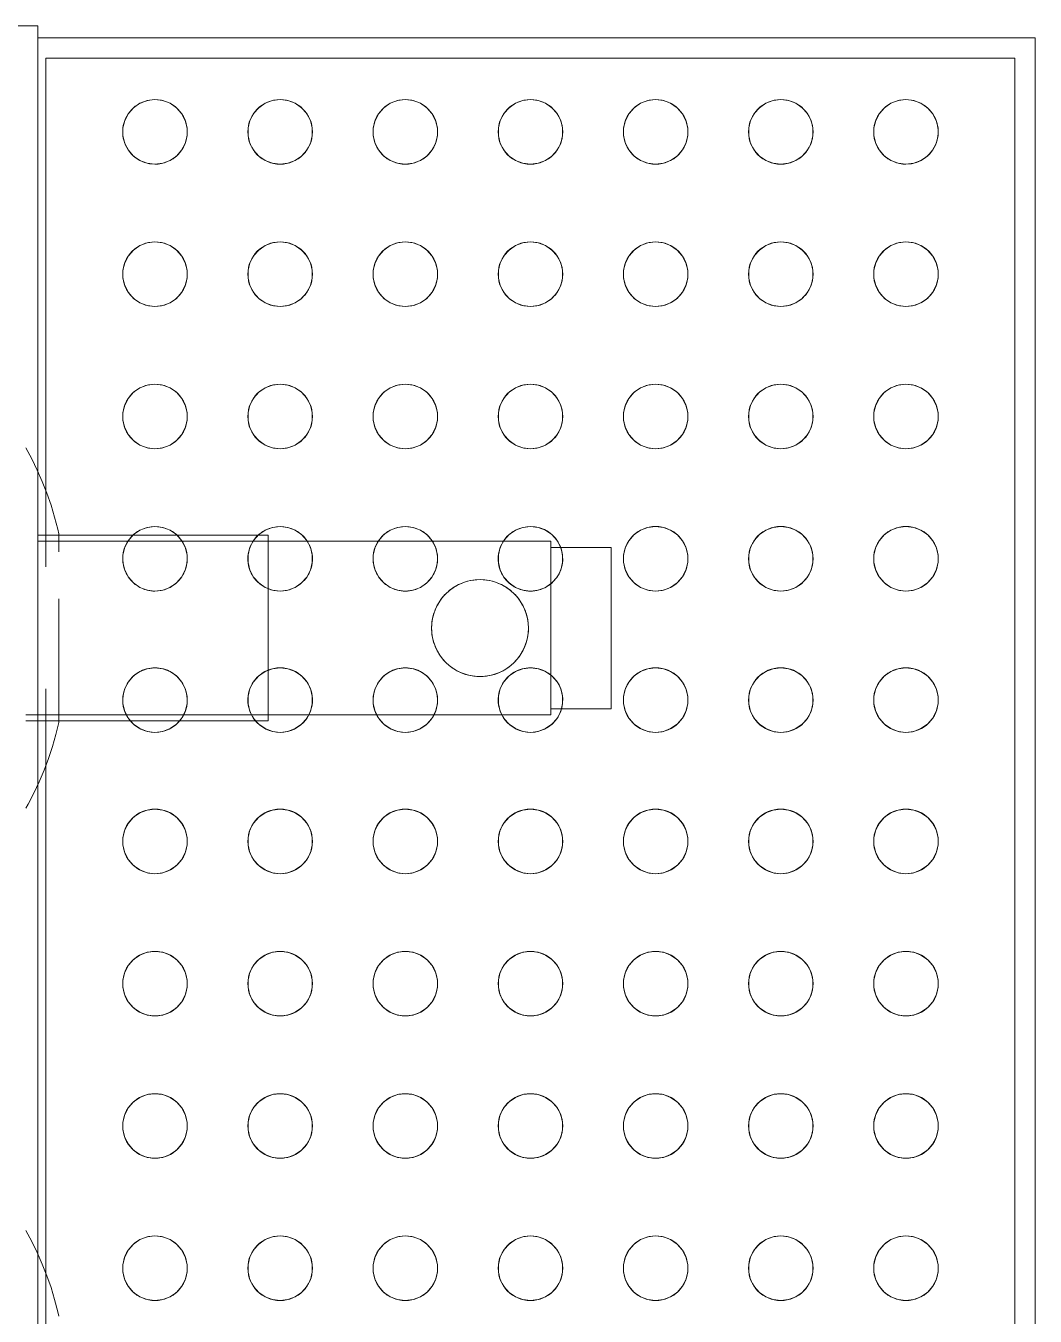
# Model space of a CAD drawing. Header units: metres. Extents: x 147 to 427, y -16 to 162.
# Drawn here: x 335.7864 to 336.0364, y 83.3621 to 83.6817 of the extents above; entities that cross this region are included whole.
import ezdxf

# ---------------------------------------------------------------- set-up
doc = ezdxf.new("R2010")
doc.units = ezdxf.units.M
doc.layers.add('P-SANR-FIXT', color=7, linetype='Continuous', lineweight=5)

# ---------------------------------------------------------------- blocks, each defined once
blk = doc.blocks.new('UT_Bebedouro Industrial - UT_Bebedouro Industrial-3662647-TÉRREO 1_20 - Dependente 1')
at = {"layer": 'P-SANR-FIXT', "color": 9, "true_color": 0xc0c0c0}
for p, q in [((0.343, -0.243), (0.343, 0.243)), ((0.17081, -0.24), (0.17081, -0.3)), ((0.17231, -0.24), (0.17231, -0.37)), ((-0.343, -0.243), (0.343, -0.243)), ((0.0152, -0.245), (0.17878, -0.245)), ((0.20902, -0.245), (0.335, -0.245)), ((0.21531, -0.37), (0.21531, -0.243)), ((0.21681, -0.3), (0.21681, -0.243)), ((0.335, -0.245), (0.335, -0.485)), ((0.34, -0.243), (0.34, -0.49)), ((0.1749, -0.24819), (0.17044, -0.24819)), ((0.20104, -0.24819), (0.17044, -0.24819)), ((0.21719, -0.24819), (0.21272, -0.24819)), ((0.21719, -0.24819), (0.21272, -0.24819)), ((0.17081, -0.3), (0.17755, -0.3)), ((0.17081, -0.3), (0.21681, -0.3)), ((0.21008, -0.3), (0.21681, -0.3)), ((0.17231, -0.37), (0.17861, -0.37)), ((0.17231, -0.37), (0.21531, -0.37)), ((0.17381, -0.37), (0.17381, -0.385)), ((0.17967, -0.37), (0.17381, -0.37)), ((0.17967, -0.37), (0.17381, -0.37)), ((0.21381, -0.37), (0.20795, -0.37)), ((0.21381, -0.37), (0.20795, -0.37)), ((0.20902, -0.37), (0.21531, -0.37)), ((0.21381, -0.385), (0.21381, -0.37)), ((0.17381, -0.385), (0.21381, -0.385)), ((0.17381, -0.385), (0.21381, -0.385)), ((0.335, -0.485), (-0.335, -0.485)), ((0.34, -0.49), (-0.34, -0.49))]:
    blk.add_line(p, q, dxfattribs=at)
at = {"layer": 'P-SANR-FIXT', "color": 254, "true_color": 0xd3d3d3}
for p, q in [((0.343, 0.243), (0.343, -0.243)), ((0.343, -0.243), (-0.34018, -0.243)), ((0.17878, -0.245), (0.0152, -0.245)), ((0.335, -0.245), (0.20902, -0.245)), ((0.335, -0.245), (0.335, -0.485)), ((0.34, -0.49), (0.34, -0.243)), ((0.20644, -0.26542), (0.20815, -0.26452)), ((0.20815, -0.27948), (0.20644, -0.27858)), ((0.20531, -0.3), (0.21008, -0.3)), ((0.18053, -0.30958), (0.17882, -0.31048)), ((0.17882, -0.32652), (0.18053, -0.32742)), ((0.18053, -0.34058), (0.17882, -0.34148)), ((0.20298, -0.365), (0.20322, -0.36309)), ((0.20322, -0.36691), (0.20298, -0.365)), ((0.17861, -0.37), (0.20902, -0.37)), ((0.20795, -0.37), (0.17967, -0.37)), ((0.20795, -0.37), (0.17967, -0.37)), ((0.335, -0.485), (-0.335, -0.485)), ((-0.34, -0.49), (0.34, -0.49))]:
    blk.add_line(p, q, dxfattribs=at)
at = {"layer": 'P-SANR-FIXT', "color": 254, "true_color": 0xe0e0e0}
for p, q in [((0.17882, -0.26452), (0.18053, -0.26542)), ((0.205, -0.2667), (0.20644, -0.26542)), ((0.20644, -0.27858), (0.205, -0.2773)), ((0.18053, -0.27858), (0.17882, -0.27948)), ((0.17882, -0.29552), (0.18053, -0.29642)), ((0.18053, -0.29642), (0.18197, -0.2977)), ((0.17755, -0.3), (0.18231, -0.3)), ((0.18231, -0.3), (0.18786, -0.3)), ((0.18786, -0.3), (0.19381, -0.3)), ((0.19381, -0.3), (0.19977, -0.3)), ((0.19977, -0.3), (0.20531, -0.3)), ((0.18197, -0.3083), (0.18053, -0.30958)), ((0.20815, -0.31048), (0.20644, -0.30958)), ((0.20644, -0.32742), (0.20815, -0.32652)), ((0.20322, -0.33591), (0.20298, -0.334)), ((0.2039, -0.33772), (0.20322, -0.33591)), ((0.20815, -0.34148), (0.20644, -0.34058)), ((0.18197, -0.3597), (0.18307, -0.36128)), ((0.18307, -0.36872), (0.18197, -0.3703))]:
    blk.add_line(p, q, dxfattribs=at)
at = {"layer": 'P-SANR-FIXT', "color": 9, "true_color": 0xc0c0c0, "flags": 128}
for points in [[(0.03911, -0.24284), (0.03627, -0.24409), (0.03339, -0.24523), (0.03046, -0.24625), (0.02749, -0.24715), (0.02449, -0.24793), (0.02338, -0.24819)], [(0.23292, -0.24284), (0.23009, -0.24409), (0.2272, -0.24523), (0.22427, -0.24625), (0.2213, -0.24715), (0.2183, -0.24793), (0.21719, -0.24819)], [(0.17044, -0.24819), (0.16743, -0.24745), (0.16445, -0.24659), (0.1615, -0.24562), (0.1586, -0.24452), (0.15574, -0.24331)], [(0.02725, -0.272), (0.02748, -0.27009), (0.02816, -0.26828), (0.02926, -0.2667), (0.0307, -0.26542), (0.03241, -0.26452), (0.03428, -0.26406), (0.03621, -0.26406), (0.03808, -0.26452), (0.03979, -0.26542), (0.04123, -0.2667), (0.04233, -0.26828), (0.04301, -0.27009), (0.04325, -0.272)], [(0.06249, -0.272), (0.06272, -0.27009), (0.06341, -0.26828), (0.0645, -0.2667), (0.06595, -0.26542), (0.06766, -0.26452), (0.06953, -0.26406), (0.07146, -0.26406), (0.07333, -0.26452), (0.07504, -0.26542), (0.07648, -0.2667), (0.07758, -0.26828), (0.07826, -0.27009), (0.07849, -0.272)], [(0.09774, -0.272), (0.09797, -0.27009), (0.09865, -0.26828), (0.09975, -0.2667), (0.10119, -0.26542), (0.1029, -0.26452), (0.10477, -0.26406), (0.1067, -0.26406), (0.10857, -0.26452), (0.11028, -0.26542), (0.11173, -0.2667), (0.11282, -0.26828), (0.11351, -0.27009), (0.11374, -0.272)], [(0.13298, -0.272), (0.13322, -0.27009), (0.1339, -0.26828), (0.135, -0.2667), (0.13644, -0.26542), (0.13815, -0.26452), (0.14002, -0.26406), (0.14195, -0.26406), (0.14382, -0.26452), (0.14553, -0.26542), (0.14697, -0.2667), (0.14807, -0.26828), (0.14875, -0.27009), (0.14898, -0.272)], [(0.16798, -0.272), (0.16822, -0.27009), (0.1689, -0.26828), (0.17, -0.2667), (0.17144, -0.26542), (0.17315, -0.26452), (0.17502, -0.26406), (0.17695, -0.26406), (0.17882, -0.26452)], [(0.20815, -0.26452), (0.21002, -0.26406), (0.21195, -0.26406), (0.21382, -0.26452), (0.21553, -0.26542), (0.21697, -0.2667), (0.21807, -0.26828), (0.21875, -0.27009), (0.21898, -0.272)], [(0.23823, -0.272), (0.23846, -0.27009), (0.23915, -0.26828), (0.24024, -0.2667), (0.24169, -0.26542), (0.24339, -0.26452), (0.24527, -0.26406), (0.24719, -0.26406), (0.24907, -0.26452), (0.25077, -0.26542), (0.25222, -0.2667), (0.25331, -0.26828), (0.254, -0.27009), (0.25423, -0.272)], [(0.27348, -0.272), (0.27371, -0.27009), (0.27439, -0.26828), (0.27549, -0.2667), (0.27693, -0.26542), (0.27864, -0.26452), (0.28051, -0.26406), (0.28244, -0.26406), (0.28431, -0.26452), (0.28602, -0.26542), (0.28746, -0.2667), (0.28856, -0.26828), (0.28924, -0.27009), (0.28948, -0.272)], [(0.30872, -0.272), (0.30895, -0.27009), (0.30964, -0.26828), (0.31073, -0.2667), (0.31218, -0.26542), (0.31388, -0.26452), (0.31576, -0.26406), (0.31769, -0.26406), (0.31956, -0.26452), (0.32127, -0.26542), (0.32271, -0.2667), (0.32381, -0.26828), (0.32449, -0.27009), (0.32472, -0.272)], [(0.04325, -0.272), (0.04301, -0.27391), (0.04233, -0.27572), (0.04123, -0.2773), (0.03979, -0.27858), (0.03808, -0.27948), (0.03621, -0.27994), (0.03428, -0.27994), (0.03241, -0.27948), (0.0307, -0.27858), (0.02926, -0.2773), (0.02816, -0.27572), (0.02748, -0.27391), (0.02725, -0.272)], [(0.07849, -0.272), (0.07826, -0.27391), (0.07758, -0.27572), (0.07648, -0.2773), (0.07504, -0.27858), (0.07333, -0.27948), (0.07146, -0.27994), (0.06953, -0.27994), (0.06766, -0.27948), (0.06595, -0.27858), (0.0645, -0.2773), (0.06341, -0.27572), (0.06272, -0.27391), (0.06249, -0.272)], [(0.11374, -0.272), (0.11351, -0.27391), (0.11282, -0.27572), (0.11173, -0.2773), (0.11028, -0.27858), (0.10857, -0.27948), (0.1067, -0.27994), (0.10477, -0.27994), (0.1029, -0.27948), (0.10119, -0.27858), (0.09975, -0.2773), (0.09865, -0.27572), (0.09797, -0.27391), (0.09774, -0.272)], [(0.14898, -0.272), (0.14875, -0.27391), (0.14807, -0.27572), (0.14697, -0.2773), (0.14553, -0.27858), (0.14382, -0.27948), (0.14195, -0.27994), (0.14002, -0.27994), (0.13815, -0.27948), (0.13644, -0.27858), (0.135, -0.2773), (0.1339, -0.27572), (0.13322, -0.27391), (0.13298, -0.272)], [(0.17882, -0.27948), (0.17695, -0.27994), (0.17502, -0.27994), (0.17315, -0.27948), (0.17144, -0.27858), (0.17, -0.2773), (0.1689, -0.27572), (0.16822, -0.27391), (0.16798, -0.272)], [(0.21898, -0.272), (0.21875, -0.27391), (0.21807, -0.27572), (0.21697, -0.2773), (0.21553, -0.27858), (0.21382, -0.27948), (0.21195, -0.27994), (0.21002, -0.27994), (0.20815, -0.27948)], [(0.25423, -0.272), (0.254, -0.27391), (0.25331, -0.27572), (0.25222, -0.2773), (0.25077, -0.27858), (0.24907, -0.27948), (0.24719, -0.27994), (0.24527, -0.27994), (0.24339, -0.27948), (0.24169, -0.27858), (0.24024, -0.2773), (0.23915, -0.27572), (0.23846, -0.27391), (0.23823, -0.272)], [(0.28948, -0.272), (0.28924, -0.27391), (0.28856, -0.27572), (0.28746, -0.2773), (0.28602, -0.27858), (0.28431, -0.27948), (0.28244, -0.27994), (0.28051, -0.27994), (0.27864, -0.27948), (0.27693, -0.27858), (0.27549, -0.2773), (0.27439, -0.27572), (0.27371, -0.27391), (0.27348, -0.272)], [(0.32472, -0.272), (0.32449, -0.27391), (0.32381, -0.27572), (0.32271, -0.2773), (0.32127, -0.27858), (0.31956, -0.27948), (0.31769, -0.27994), (0.31576, -0.27994), (0.31388, -0.27948), (0.31218, -0.27858), (0.31073, -0.2773), (0.30964, -0.27572), (0.30895, -0.27391), (0.30872, -0.272)], [(0.02725, -0.303), (0.02748, -0.30109), (0.02816, -0.29928), (0.02926, -0.2977), (0.0307, -0.29642), (0.03241, -0.29552), (0.03428, -0.29506), (0.03621, -0.29506), (0.03808, -0.29552), (0.03979, -0.29642), (0.04123, -0.2977), (0.04233, -0.29928), (0.04301, -0.30109), (0.04325, -0.303)], [(0.06249, -0.303), (0.06272, -0.30109), (0.06341, -0.29928), (0.0645, -0.2977), (0.06595, -0.29642), (0.06766, -0.29552), (0.06953, -0.29506), (0.07146, -0.29506), (0.07333, -0.29552), (0.07504, -0.29642), (0.07648, -0.2977), (0.07758, -0.29928), (0.07826, -0.30109), (0.07849, -0.303)], [(0.09774, -0.303), (0.09797, -0.30109), (0.09865, -0.29928), (0.09975, -0.2977), (0.10119, -0.29642), (0.1029, -0.29552), (0.10477, -0.29506), (0.1067, -0.29506), (0.10857, -0.29552), (0.11028, -0.29642), (0.11173, -0.2977), (0.11282, -0.29928), (0.11351, -0.30109), (0.11374, -0.303)], [(0.13298, -0.303), (0.13322, -0.30109), (0.1339, -0.29928), (0.135, -0.2977), (0.13644, -0.29642), (0.13815, -0.29552), (0.14002, -0.29506), (0.14195, -0.29506), (0.14382, -0.29552), (0.14553, -0.29642), (0.14697, -0.2977), (0.14807, -0.29928), (0.14875, -0.30109), (0.14898, -0.303)], [(0.16798, -0.303), (0.16822, -0.30109), (0.1689, -0.29928), (0.17, -0.2977), (0.17144, -0.29642), (0.17315, -0.29552), (0.17502, -0.29506), (0.17695, -0.29506), (0.17882, -0.29552)], [(0.20815, -0.29552), (0.21002, -0.29506), (0.21195, -0.29506), (0.21382, -0.29552), (0.21553, -0.29642), (0.21697, -0.2977), (0.21807, -0.29928), (0.21875, -0.30109), (0.21898, -0.303)], [(0.23823, -0.303), (0.23846, -0.30109), (0.23915, -0.29928), (0.24024, -0.2977), (0.24169, -0.29642), (0.24339, -0.29552), (0.24527, -0.29506), (0.24719, -0.29506), (0.24907, -0.29552), (0.25077, -0.29642), (0.25222, -0.2977), (0.25331, -0.29928), (0.254, -0.30109), (0.25423, -0.303)], [(0.27348, -0.303), (0.27371, -0.30109), (0.27439, -0.29928), (0.27549, -0.2977), (0.27693, -0.29642), (0.27864, -0.29552), (0.28051, -0.29506), (0.28244, -0.29506), (0.28431, -0.29552), (0.28602, -0.29642), (0.28746, -0.2977), (0.28856, -0.29928), (0.28924, -0.30109), (0.28948, -0.303)], [(0.30872, -0.303), (0.30895, -0.30109), (0.30964, -0.29928), (0.31073, -0.2977), (0.31218, -0.29642), (0.31388, -0.29552), (0.31576, -0.29506), (0.31769, -0.29506), (0.31956, -0.29552), (0.32127, -0.29642), (0.32271, -0.2977), (0.32381, -0.29928), (0.32449, -0.30109), (0.32472, -0.303)], [(0.04325, -0.303), (0.04301, -0.30491), (0.04233, -0.30672), (0.04123, -0.3083), (0.03979, -0.30958), (0.03808, -0.31048), (0.03621, -0.31094), (0.03428, -0.31094), (0.03241, -0.31048), (0.0307, -0.30958), (0.02926, -0.3083), (0.02816, -0.30672), (0.02748, -0.30491), (0.02725, -0.303)], [(0.07849, -0.303), (0.07826, -0.30491), (0.07758, -0.30672), (0.07648, -0.3083), (0.07504, -0.30958), (0.07333, -0.31048), (0.07146, -0.31094), (0.06953, -0.31094), (0.06766, -0.31048), (0.06595, -0.30958), (0.0645, -0.3083), (0.06341, -0.30672), (0.06272, -0.30491), (0.06249, -0.303)], [(0.11374, -0.303), (0.11351, -0.30491), (0.11282, -0.30672), (0.11173, -0.3083), (0.11028, -0.30958), (0.10857, -0.31048), (0.1067, -0.31094), (0.10477, -0.31094), (0.1029, -0.31048), (0.10119, -0.30958), (0.09975, -0.3083), (0.09865, -0.30672), (0.09797, -0.30491), (0.09774, -0.303)], [(0.14898, -0.303), (0.14875, -0.30491), (0.14807, -0.30672), (0.14697, -0.3083), (0.14553, -0.30958), (0.14382, -0.31048), (0.14195, -0.31094), (0.14002, -0.31094), (0.13815, -0.31048), (0.13644, -0.30958), (0.135, -0.3083), (0.1339, -0.30672), (0.13322, -0.30491), (0.13298, -0.303)], [(0.17882, -0.31048), (0.17695, -0.31094), (0.17502, -0.31094), (0.17315, -0.31048), (0.17144, -0.30958), (0.17, -0.3083), (0.1689, -0.30672), (0.16822, -0.30491), (0.16798, -0.303)], [(0.21898, -0.303), (0.21875, -0.30491), (0.21807, -0.30672), (0.21697, -0.3083), (0.21553, -0.30958), (0.21382, -0.31048), (0.21195, -0.31094), (0.21002, -0.31094), (0.20815, -0.31048)], [(0.25423, -0.303), (0.254, -0.30491), (0.25331, -0.30672), (0.25222, -0.3083), (0.25077, -0.30958), (0.24907, -0.31048), (0.24719, -0.31094), (0.24527, -0.31094), (0.24339, -0.31048), (0.24169, -0.30958), (0.24024, -0.3083), (0.23915, -0.30672), (0.23846, -0.30491), (0.23823, -0.303)], [(0.28948, -0.303), (0.28924, -0.30491), (0.28856, -0.30672), (0.28746, -0.3083), (0.28602, -0.30958), (0.28431, -0.31048), (0.28244, -0.31094), (0.28051, -0.31094), (0.27864, -0.31048), (0.27693, -0.30958), (0.27549, -0.3083), (0.27439, -0.30672), (0.27371, -0.30491), (0.27348, -0.303)], [(0.32472, -0.303), (0.32449, -0.30491), (0.32381, -0.30672), (0.32271, -0.3083), (0.32127, -0.30958), (0.31956, -0.31048), (0.31769, -0.31094), (0.31576, -0.31094), (0.31388, -0.31048), (0.31218, -0.30958), (0.31073, -0.3083), (0.30964, -0.30672), (0.30895, -0.30491), (0.30872, -0.303)], [(0.02725, -0.334), (0.02748, -0.33209), (0.02816, -0.33028), (0.02926, -0.3287), (0.0307, -0.32742), (0.03241, -0.32652), (0.03428, -0.32606), (0.03621, -0.32606), (0.03808, -0.32652), (0.03979, -0.32742), (0.04123, -0.3287), (0.04233, -0.33028), (0.04301, -0.33209), (0.04325, -0.334)], [(0.06249, -0.334), (0.06272, -0.33209), (0.06341, -0.33028), (0.0645, -0.3287), (0.06595, -0.32742), (0.06766, -0.32652), (0.06953, -0.32606), (0.07146, -0.32606), (0.07333, -0.32652), (0.07504, -0.32742), (0.07648, -0.3287), (0.07758, -0.33028), (0.07826, -0.33209), (0.07849, -0.334)], [(0.09774, -0.334), (0.09797, -0.33209), (0.09865, -0.33028), (0.09975, -0.3287), (0.10119, -0.32742), (0.1029, -0.32652), (0.10477, -0.32606), (0.1067, -0.32606), (0.10857, -0.32652), (0.11028, -0.32742), (0.11173, -0.3287), (0.11282, -0.33028), (0.11351, -0.33209), (0.11374, -0.334)], [(0.13298, -0.334), (0.13322, -0.33209), (0.1339, -0.33028), (0.135, -0.3287), (0.13644, -0.32742), (0.13815, -0.32652), (0.14002, -0.32606), (0.14195, -0.32606), (0.14382, -0.32652), (0.14553, -0.32742), (0.14697, -0.3287), (0.14807, -0.33028), (0.14875, -0.33209), (0.14898, -0.334)], [(0.16798, -0.334), (0.16822, -0.33209), (0.1689, -0.33028), (0.17, -0.3287), (0.17144, -0.32742), (0.17315, -0.32652), (0.17502, -0.32606), (0.17695, -0.32606), (0.17882, -0.32652)], [(0.20815, -0.32652), (0.21002, -0.32606), (0.21195, -0.32606), (0.21382, -0.32652), (0.21553, -0.32742), (0.21697, -0.3287), (0.21807, -0.33028), (0.21875, -0.33209), (0.21898, -0.334)], [(0.23823, -0.334), (0.23846, -0.33209), (0.23915, -0.33028), (0.24024, -0.3287), (0.24169, -0.32742), (0.24339, -0.32652), (0.24527, -0.32606), (0.24719, -0.32606), (0.24907, -0.32652), (0.25077, -0.32742), (0.25222, -0.3287), (0.25331, -0.33028), (0.254, -0.33209), (0.25423, -0.334)], [(0.27348, -0.334), (0.27371, -0.33209), (0.27439, -0.33028), (0.27549, -0.3287), (0.27693, -0.32742), (0.27864, -0.32652), (0.28051, -0.32606), (0.28244, -0.32606), (0.28431, -0.32652), (0.28602, -0.32742), (0.28746, -0.3287), (0.28856, -0.33028), (0.28924, -0.33209), (0.28948, -0.334)], [(0.30872, -0.334), (0.30895, -0.33209), (0.30964, -0.33028), (0.31073, -0.3287), (0.31218, -0.32742), (0.31388, -0.32652), (0.31576, -0.32606), (0.31769, -0.32606), (0.31956, -0.32652), (0.32127, -0.32742), (0.32271, -0.3287), (0.32381, -0.33028), (0.32449, -0.33209), (0.32472, -0.334)], [(0.04325, -0.334), (0.04301, -0.33591), (0.04233, -0.33772), (0.04123, -0.3393), (0.03979, -0.34058), (0.03808, -0.34148), (0.03621, -0.34194), (0.03428, -0.34194), (0.03241, -0.34148), (0.0307, -0.34058), (0.02926, -0.3393), (0.02816, -0.33772), (0.02748, -0.33591), (0.02725, -0.334)], [(0.07849, -0.334), (0.07826, -0.33591), (0.07758, -0.33772), (0.07648, -0.3393), (0.07504, -0.34058), (0.07333, -0.34148), (0.07146, -0.34194), (0.06953, -0.34194), (0.06766, -0.34148), (0.06595, -0.34058), (0.0645, -0.3393), (0.06341, -0.33772), (0.06272, -0.33591), (0.06249, -0.334)], [(0.11374, -0.334), (0.11351, -0.33591), (0.11282, -0.33772), (0.11173, -0.3393), (0.11028, -0.34058), (0.10857, -0.34148), (0.1067, -0.34194), (0.10477, -0.34194), (0.1029, -0.34148), (0.10119, -0.34058), (0.09975, -0.3393), (0.09865, -0.33772), (0.09797, -0.33591), (0.09774, -0.334)], [(0.14898, -0.334), (0.14875, -0.33591), (0.14807, -0.33772), (0.14697, -0.3393), (0.14553, -0.34058), (0.14382, -0.34148), (0.14195, -0.34194), (0.14002, -0.34194), (0.13815, -0.34148), (0.13644, -0.34058), (0.135, -0.3393), (0.1339, -0.33772), (0.13322, -0.33591), (0.13298, -0.334)], [(0.17882, -0.34148), (0.17695, -0.34194), (0.17502, -0.34194), (0.17315, -0.34148), (0.17144, -0.34058), (0.17, -0.3393), (0.1689, -0.33772), (0.16822, -0.33591), (0.16798, -0.334)], [(0.21898, -0.334), (0.21875, -0.33591), (0.21807, -0.33772), (0.21697, -0.3393), (0.21553, -0.34058), (0.21382, -0.34148), (0.21195, -0.34194), (0.21002, -0.34194), (0.20815, -0.34148)], [(0.25423, -0.334), (0.254, -0.33591), (0.25331, -0.33772), (0.25222, -0.3393), (0.25077, -0.34058), (0.24907, -0.34148), (0.24719, -0.34194), (0.24527, -0.34194), (0.24339, -0.34148), (0.24169, -0.34058), (0.24024, -0.3393), (0.23915, -0.33772), (0.23846, -0.33591), (0.23823, -0.334)], [(0.28948, -0.334), (0.28924, -0.33591), (0.28856, -0.33772), (0.28746, -0.3393), (0.28602, -0.34058), (0.28431, -0.34148), (0.28244, -0.34194), (0.28051, -0.34194), (0.27864, -0.34148), (0.27693, -0.34058), (0.27549, -0.3393), (0.27439, -0.33772), (0.27371, -0.33591), (0.27348, -0.334)], [(0.32472, -0.334), (0.32449, -0.33591), (0.32381, -0.33772), (0.32271, -0.3393), (0.32127, -0.34058), (0.31956, -0.34148), (0.31769, -0.34194), (0.31576, -0.34194), (0.31388, -0.34148), (0.31218, -0.34058), (0.31073, -0.3393), (0.30964, -0.33772), (0.30895, -0.33591), (0.30872, -0.334)], [(0.02725, -0.365), (0.02748, -0.36309), (0.02816, -0.36128), (0.02926, -0.3597), (0.0307, -0.35842), (0.03241, -0.35752), (0.03428, -0.35706), (0.03621, -0.35706), (0.03808, -0.35752), (0.03979, -0.35842), (0.04123, -0.3597), (0.04233, -0.36128), (0.04301, -0.36309), (0.04325, -0.365)], [(0.06249, -0.365), (0.06272, -0.36309), (0.06341, -0.36128), (0.0645, -0.3597), (0.06595, -0.35842), (0.06766, -0.35752), (0.06953, -0.35706), (0.07146, -0.35706), (0.07333, -0.35752), (0.07504, -0.35842), (0.07648, -0.3597), (0.07758, -0.36128), (0.07826, -0.36309), (0.07849, -0.365)], [(0.09774, -0.365), (0.09797, -0.36309), (0.09865, -0.36128), (0.09975, -0.3597), (0.10119, -0.35842), (0.1029, -0.35752), (0.10477, -0.35706), (0.1067, -0.35706), (0.10857, -0.35752), (0.11028, -0.35842), (0.11173, -0.3597), (0.11282, -0.36128), (0.11351, -0.36309), (0.11374, -0.365)], [(0.13298, -0.365), (0.13322, -0.36309), (0.1339, -0.36128), (0.135, -0.3597), (0.13644, -0.35842), (0.13815, -0.35752), (0.14002, -0.35706), (0.14195, -0.35706), (0.14382, -0.35752), (0.14553, -0.35842), (0.14697, -0.3597), (0.14807, -0.36128), (0.14875, -0.36309), (0.14898, -0.365)], [(0.16798, -0.365), (0.16822, -0.36309), (0.1689, -0.36128), (0.17, -0.3597), (0.17144, -0.35842), (0.17315, -0.35752), (0.17502, -0.35706), (0.17695, -0.35706), (0.17882, -0.35752)], [(0.20815, -0.35752), (0.21002, -0.35706), (0.21195, -0.35706), (0.21382, -0.35752), (0.21553, -0.35842), (0.21697, -0.3597), (0.21807, -0.36128), (0.21875, -0.36309), (0.21898, -0.365)], [(0.23823, -0.365), (0.23846, -0.36309), (0.23915, -0.36128), (0.24024, -0.3597), (0.24169, -0.35842), (0.24339, -0.35752), (0.24527, -0.35706), (0.24719, -0.35706), (0.24907, -0.35752), (0.25077, -0.35842), (0.25222, -0.3597), (0.25331, -0.36128), (0.254, -0.36309), (0.25423, -0.365)], [(0.27348, -0.365), (0.27371, -0.36309), (0.27439, -0.36128), (0.27549, -0.3597), (0.27693, -0.35842), (0.27864, -0.35752), (0.28051, -0.35706), (0.28244, -0.35706), (0.28431, -0.35752), (0.28602, -0.35842), (0.28746, -0.3597), (0.28856, -0.36128), (0.28924, -0.36309), (0.28948, -0.365)], [(0.30872, -0.365), (0.30895, -0.36309), (0.30964, -0.36128), (0.31073, -0.3597), (0.31218, -0.35842), (0.31388, -0.35752), (0.31576, -0.35706), (0.31769, -0.35706), (0.31956, -0.35752), (0.32127, -0.35842), (0.32271, -0.3597), (0.32381, -0.36128), (0.32449, -0.36309), (0.32472, -0.365)], [(0.04325, -0.365), (0.04301, -0.36691), (0.04233, -0.36872), (0.04123, -0.3703), (0.03979, -0.37158), (0.03808, -0.37248), (0.03621, -0.37294), (0.03428, -0.37294), (0.03241, -0.37248), (0.0307, -0.37158), (0.02926, -0.3703), (0.02816, -0.36872), (0.02748, -0.36691), (0.02725, -0.365)], [(0.07849, -0.365), (0.07826, -0.36691), (0.07758, -0.36872), (0.07648, -0.3703), (0.07504, -0.37158), (0.07333, -0.37248), (0.07146, -0.37294), (0.06953, -0.37294), (0.06766, -0.37248), (0.06595, -0.37158), (0.0645, -0.3703), (0.06341, -0.36872), (0.06272, -0.36691), (0.06249, -0.365)], [(0.11374, -0.365), (0.11351, -0.36691), (0.11282, -0.36872), (0.11173, -0.3703), (0.11028, -0.37158), (0.10857, -0.37248), (0.1067, -0.37294), (0.10477, -0.37294), (0.1029, -0.37248), (0.10119, -0.37158), (0.09975, -0.3703), (0.09865, -0.36872), (0.09797, -0.36691), (0.09774, -0.365)], [(0.14898, -0.365), (0.14875, -0.36691), (0.14807, -0.36872), (0.14697, -0.3703), (0.14553, -0.37158), (0.14382, -0.37248), (0.14195, -0.37294), (0.14002, -0.37294), (0.13815, -0.37248), (0.13644, -0.37158), (0.135, -0.3703), (0.1339, -0.36872), (0.13322, -0.36691), (0.13298, -0.365)], [(0.18197, -0.3703), (0.18053, -0.37158), (0.17882, -0.37248), (0.17695, -0.37294), (0.17502, -0.37294), (0.17315, -0.37248), (0.17144, -0.37158), (0.17, -0.3703), (0.1689, -0.36872), (0.16822, -0.36691), (0.16798, -0.365)], [(0.21898, -0.365), (0.21875, -0.36691), (0.21807, -0.36872), (0.21697, -0.3703), (0.21553, -0.37158), (0.21382, -0.37248), (0.21195, -0.37294), (0.21002, -0.37294), (0.20815, -0.37248), (0.20644, -0.37158), (0.205, -0.3703)], [(0.25423, -0.365), (0.254, -0.36691), (0.25331, -0.36872), (0.25222, -0.3703), (0.25077, -0.37158), (0.24907, -0.37248), (0.24719, -0.37294), (0.24527, -0.37294), (0.24339, -0.37248), (0.24169, -0.37158), (0.24024, -0.3703), (0.23915, -0.36872), (0.23846, -0.36691), (0.23823, -0.365)], [(0.28948, -0.365), (0.28924, -0.36691), (0.28856, -0.36872), (0.28746, -0.3703), (0.28602, -0.37158), (0.28431, -0.37248), (0.28244, -0.37294), (0.28051, -0.37294), (0.27864, -0.37248), (0.27693, -0.37158), (0.27549, -0.3703), (0.27439, -0.36872), (0.27371, -0.36691), (0.27348, -0.365)], [(0.32472, -0.365), (0.32449, -0.36691), (0.32381, -0.36872), (0.32271, -0.3703), (0.32127, -0.37158), (0.31956, -0.37248), (0.31769, -0.37294), (0.31576, -0.37294), (0.31388, -0.37248), (0.31218, -0.37158), (0.31073, -0.3703), (0.30964, -0.36872), (0.30895, -0.36691), (0.30872, -0.365)], [(0.02725, -0.396), (0.02748, -0.39409), (0.02816, -0.39228), (0.02926, -0.3907), (0.0307, -0.38942), (0.03241, -0.38852), (0.03428, -0.38806), (0.03621, -0.38806), (0.03808, -0.38852), (0.03979, -0.38942), (0.04123, -0.3907), (0.04233, -0.39228), (0.04301, -0.39409), (0.04325, -0.396)], [(0.06249, -0.396), (0.06272, -0.39409), (0.06341, -0.39228), (0.0645, -0.3907), (0.06595, -0.38942), (0.06766, -0.38852), (0.06953, -0.38806), (0.07146, -0.38806), (0.07333, -0.38852), (0.07504, -0.38942), (0.07648, -0.3907), (0.07758, -0.39228), (0.07826, -0.39409), (0.07849, -0.396)], [(0.09774, -0.396), (0.09797, -0.39409), (0.09865, -0.39228), (0.09975, -0.3907), (0.10119, -0.38942), (0.1029, -0.38852), (0.10477, -0.38806), (0.1067, -0.38806), (0.10857, -0.38852), (0.11028, -0.38942), (0.11173, -0.3907), (0.11282, -0.39228), (0.11351, -0.39409), (0.11374, -0.396)], [(0.13298, -0.396), (0.13322, -0.39409), (0.1339, -0.39228), (0.135, -0.3907), (0.13644, -0.38942), (0.13815, -0.38852), (0.14002, -0.38806), (0.14195, -0.38806), (0.14382, -0.38852), (0.14553, -0.38942), (0.14697, -0.3907), (0.14807, -0.39228), (0.14875, -0.39409), (0.14898, -0.396)], [(0.16798, -0.396), (0.16822, -0.39409), (0.1689, -0.39228), (0.17, -0.3907), (0.17144, -0.38942), (0.17315, -0.38852), (0.17502, -0.38806), (0.17695, -0.38806), (0.17882, -0.38852), (0.18053, -0.38942), (0.18197, -0.3907), (0.18307, -0.39228), (0.18375, -0.39409), (0.18398, -0.396)], [(0.20298, -0.396), (0.20322, -0.39409), (0.2039, -0.39228), (0.205, -0.3907), (0.20644, -0.38942), (0.20815, -0.38852), (0.21002, -0.38806), (0.21195, -0.38806), (0.21382, -0.38852), (0.21553, -0.38942), (0.21697, -0.3907), (0.21807, -0.39228), (0.21875, -0.39409), (0.21898, -0.396)], [(0.23823, -0.396), (0.23846, -0.39409), (0.23915, -0.39228), (0.24024, -0.3907), (0.24169, -0.38942), (0.24339, -0.38852), (0.24527, -0.38806), (0.24719, -0.38806), (0.24907, -0.38852), (0.25077, -0.38942), (0.25222, -0.3907), (0.25331, -0.39228), (0.254, -0.39409), (0.25423, -0.396)], [(0.27348, -0.396), (0.27371, -0.39409), (0.27439, -0.39228), (0.27549, -0.3907), (0.27693, -0.38942), (0.27864, -0.38852), (0.28051, -0.38806), (0.28244, -0.38806), (0.28431, -0.38852), (0.28602, -0.38942), (0.28746, -0.3907), (0.28856, -0.39228), (0.28924, -0.39409), (0.28948, -0.396)], [(0.30872, -0.396), (0.30895, -0.39409), (0.30964, -0.39228), (0.31073, -0.3907), (0.31218, -0.38942), (0.31388, -0.38852), (0.31576, -0.38806), (0.31769, -0.38806), (0.31956, -0.38852), (0.32127, -0.38942), (0.32271, -0.3907), (0.32381, -0.39228), (0.32449, -0.39409), (0.32472, -0.396)], [(0.04325, -0.396), (0.04301, -0.39791), (0.04233, -0.39972), (0.04123, -0.4013), (0.03979, -0.40258), (0.03808, -0.40348), (0.03621, -0.40394), (0.03428, -0.40394), (0.03241, -0.40348), (0.0307, -0.40258), (0.02926, -0.4013), (0.02816, -0.39972), (0.02748, -0.39791), (0.02725, -0.396)], [(0.07849, -0.396), (0.07826, -0.39791), (0.07758, -0.39972), (0.07648, -0.4013), (0.07504, -0.40258), (0.07333, -0.40348), (0.07146, -0.40394), (0.06953, -0.40394), (0.06766, -0.40348), (0.06595, -0.40258), (0.0645, -0.4013), (0.06341, -0.39972), (0.06272, -0.39791), (0.06249, -0.396)], [(0.11374, -0.396), (0.11351, -0.39791), (0.11282, -0.39972), (0.11173, -0.4013), (0.11028, -0.40258), (0.10857, -0.40348), (0.1067, -0.40394), (0.10477, -0.40394), (0.1029, -0.40348), (0.10119, -0.40258), (0.09975, -0.4013), (0.09865, -0.39972), (0.09797, -0.39791), (0.09774, -0.396)], [(0.14898, -0.396), (0.14875, -0.39791), (0.14807, -0.39972), (0.14697, -0.4013), (0.14553, -0.40258), (0.14382, -0.40348), (0.14195, -0.40394), (0.14002, -0.40394), (0.13815, -0.40348), (0.13644, -0.40258), (0.135, -0.4013), (0.1339, -0.39972), (0.13322, -0.39791), (0.13298, -0.396)], [(0.18398, -0.396), (0.18375, -0.39791), (0.18307, -0.39972), (0.18197, -0.4013), (0.18053, -0.40258), (0.17882, -0.40348), (0.17695, -0.40394), (0.17502, -0.40394), (0.17315, -0.40348), (0.17144, -0.40258), (0.17, -0.4013), (0.1689, -0.39972), (0.16822, -0.39791), (0.16798, -0.396)], [(0.21898, -0.396), (0.21875, -0.39791), (0.21807, -0.39972), (0.21697, -0.4013), (0.21553, -0.40258), (0.21382, -0.40348), (0.21195, -0.40394), (0.21002, -0.40394), (0.20815, -0.40348), (0.20644, -0.40258), (0.205, -0.4013), (0.2039, -0.39972), (0.20322, -0.39791), (0.20298, -0.396)], [(0.25423, -0.396), (0.254, -0.39791), (0.25331, -0.39972), (0.25222, -0.4013), (0.25077, -0.40258), (0.24907, -0.40348), (0.24719, -0.40394), (0.24527, -0.40394), (0.24339, -0.40348), (0.24169, -0.40258), (0.24024, -0.4013), (0.23915, -0.39972), (0.23846, -0.39791), (0.23823, -0.396)], [(0.28948, -0.396), (0.28924, -0.39791), (0.28856, -0.39972), (0.28746, -0.4013), (0.28602, -0.40258), (0.28431, -0.40348), (0.28244, -0.40394), (0.28051, -0.40394), (0.27864, -0.40348), (0.27693, -0.40258), (0.27549, -0.4013), (0.27439, -0.39972), (0.27371, -0.39791), (0.27348, -0.396)], [(0.32472, -0.396), (0.32449, -0.39791), (0.32381, -0.39972), (0.32271, -0.4013), (0.32127, -0.40258), (0.31956, -0.40348), (0.31769, -0.40394), (0.31576, -0.40394), (0.31388, -0.40348), (0.31218, -0.40258), (0.31073, -0.4013), (0.30964, -0.39972), (0.30895, -0.39791), (0.30872, -0.396)], [(0.02725, -0.427), (0.02748, -0.42509), (0.02816, -0.42328), (0.02926, -0.4217), (0.0307, -0.42042), (0.03241, -0.41952), (0.03428, -0.41906), (0.03621, -0.41906), (0.03808, -0.41952), (0.03979, -0.42042), (0.04123, -0.4217), (0.04233, -0.42328), (0.04301, -0.42509), (0.04325, -0.427)], [(0.06249, -0.427), (0.06272, -0.42509), (0.06341, -0.42328), (0.0645, -0.4217), (0.06595, -0.42042), (0.06766, -0.41952), (0.06953, -0.41906), (0.07146, -0.41906), (0.07333, -0.41952), (0.07504, -0.42042), (0.07648, -0.4217), (0.07758, -0.42328), (0.07826, -0.42509), (0.07849, -0.427)], [(0.09774, -0.427), (0.09797, -0.42509), (0.09865, -0.42328), (0.09975, -0.4217), (0.10119, -0.42042), (0.1029, -0.41952), (0.10477, -0.41906), (0.1067, -0.41906), (0.10857, -0.41952), (0.11028, -0.42042), (0.11173, -0.4217), (0.11282, -0.42328), (0.11351, -0.42509), (0.11374, -0.427)], [(0.13298, -0.427), (0.13322, -0.42509), (0.1339, -0.42328), (0.135, -0.4217), (0.13644, -0.42042), (0.13815, -0.41952), (0.14002, -0.41906), (0.14195, -0.41906), (0.14382, -0.41952), (0.14553, -0.42042), (0.14697, -0.4217), (0.14807, -0.42328), (0.14875, -0.42509), (0.14898, -0.427)], [(0.16798, -0.427), (0.16822, -0.42509), (0.1689, -0.42328), (0.17, -0.4217), (0.17144, -0.42042), (0.17315, -0.41952), (0.17502, -0.41906), (0.17695, -0.41906), (0.17882, -0.41952), (0.18053, -0.42042), (0.18197, -0.4217), (0.18307, -0.42328), (0.18375, -0.42509), (0.18398, -0.427)], [(0.20298, -0.427), (0.20322, -0.42509), (0.2039, -0.42328), (0.205, -0.4217), (0.20644, -0.42042), (0.20815, -0.41952), (0.21002, -0.41906), (0.21195, -0.41906), (0.21382, -0.41952), (0.21553, -0.42042), (0.21697, -0.4217), (0.21807, -0.42328), (0.21875, -0.42509), (0.21898, -0.427)], [(0.23823, -0.427), (0.23846, -0.42509), (0.23915, -0.42328), (0.24024, -0.4217), (0.24169, -0.42042), (0.24339, -0.41952), (0.24527, -0.41906), (0.24719, -0.41906), (0.24907, -0.41952), (0.25077, -0.42042), (0.25222, -0.4217), (0.25331, -0.42328), (0.254, -0.42509), (0.25423, -0.427)], [(0.27348, -0.427), (0.27371, -0.42509), (0.27439, -0.42328), (0.27549, -0.4217), (0.27693, -0.42042), (0.27864, -0.41952), (0.28051, -0.41906), (0.28244, -0.41906), (0.28431, -0.41952), (0.28602, -0.42042), (0.28746, -0.4217), (0.28856, -0.42328), (0.28924, -0.42509), (0.28948, -0.427)], [(0.30872, -0.427), (0.30895, -0.42509), (0.30964, -0.42328), (0.31073, -0.4217), (0.31218, -0.42042), (0.31388, -0.41952), (0.31576, -0.41906), (0.31769, -0.41906), (0.31956, -0.41952), (0.32127, -0.42042), (0.32271, -0.4217), (0.32381, -0.42328), (0.32449, -0.42509), (0.32472, -0.427)], [(0.04325, -0.427), (0.04301, -0.42891), (0.04233, -0.43072), (0.04123, -0.4323), (0.03979, -0.43358), (0.03808, -0.43448), (0.03621, -0.43494), (0.03428, -0.43494), (0.03241, -0.43448), (0.0307, -0.43358), (0.02926, -0.4323), (0.02816, -0.43072), (0.02748, -0.42891), (0.02725, -0.427)], [(0.07849, -0.427), (0.07826, -0.42891), (0.07758, -0.43072), (0.07648, -0.4323), (0.07504, -0.43358), (0.07333, -0.43448), (0.07146, -0.43494), (0.06953, -0.43494), (0.06766, -0.43448), (0.06595, -0.43358), (0.0645, -0.4323), (0.06341, -0.43072), (0.06272, -0.42891), (0.06249, -0.427)], [(0.11374, -0.427), (0.11351, -0.42891), (0.11282, -0.43072), (0.11173, -0.4323), (0.11028, -0.43358), (0.10857, -0.43448), (0.1067, -0.43494), (0.10477, -0.43494), (0.1029, -0.43448), (0.10119, -0.43358), (0.09975, -0.4323), (0.09865, -0.43072), (0.09797, -0.42891), (0.09774, -0.427)], [(0.14898, -0.427), (0.14875, -0.42891), (0.14807, -0.43072), (0.14697, -0.4323), (0.14553, -0.43358), (0.14382, -0.43448), (0.14195, -0.43494), (0.14002, -0.43494), (0.13815, -0.43448), (0.13644, -0.43358), (0.135, -0.4323), (0.1339, -0.43072), (0.13322, -0.42891), (0.13298, -0.427)], [(0.18398, -0.427), (0.18375, -0.42891), (0.18307, -0.43072), (0.18197, -0.4323), (0.18053, -0.43358), (0.17882, -0.43448), (0.17695, -0.43494), (0.17502, -0.43494), (0.17315, -0.43448), (0.17144, -0.43358), (0.17, -0.4323), (0.1689, -0.43072), (0.16822, -0.42891), (0.16798, -0.427)], [(0.21898, -0.427), (0.21875, -0.42891), (0.21807, -0.43072), (0.21697, -0.4323), (0.21553, -0.43358), (0.21382, -0.43448), (0.21195, -0.43494), (0.21002, -0.43494), (0.20815, -0.43448), (0.20644, -0.43358), (0.205, -0.4323), (0.2039, -0.43072), (0.20322, -0.42891), (0.20298, -0.427)], [(0.25423, -0.427), (0.254, -0.42891), (0.25331, -0.43072), (0.25222, -0.4323), (0.25077, -0.43358), (0.24907, -0.43448), (0.24719, -0.43494), (0.24527, -0.43494), (0.24339, -0.43448), (0.24169, -0.43358), (0.24024, -0.4323), (0.23915, -0.43072), (0.23846, -0.42891), (0.23823, -0.427)], [(0.28948, -0.427), (0.28924, -0.42891), (0.28856, -0.43072), (0.28746, -0.4323), (0.28602, -0.43358), (0.28431, -0.43448), (0.28244, -0.43494), (0.28051, -0.43494), (0.27864, -0.43448), (0.27693, -0.43358), (0.27549, -0.4323), (0.27439, -0.43072), (0.27371, -0.42891), (0.27348, -0.427)], [(0.32472, -0.427), (0.32449, -0.42891), (0.32381, -0.43072), (0.32271, -0.4323), (0.32127, -0.43358), (0.31956, -0.43448), (0.31769, -0.43494), (0.31576, -0.43494), (0.31388, -0.43448), (0.31218, -0.43358), (0.31073, -0.4323), (0.30964, -0.43072), (0.30895, -0.42891), (0.30872, -0.427)], [(0.02725, -0.458), (0.02748, -0.45609), (0.02816, -0.45428), (0.02926, -0.4527), (0.0307, -0.45142), (0.03241, -0.45052), (0.03428, -0.45006), (0.03621, -0.45006), (0.03808, -0.45052), (0.03979, -0.45142), (0.04123, -0.4527), (0.04233, -0.45428), (0.04301, -0.45609), (0.04325, -0.458)], [(0.06249, -0.458), (0.06272, -0.45609), (0.06341, -0.45428), (0.0645, -0.4527), (0.06595, -0.45142), (0.06766, -0.45052), (0.06953, -0.45006), (0.07146, -0.45006), (0.07333, -0.45052), (0.07504, -0.45142), (0.07648, -0.4527), (0.07758, -0.45428), (0.07826, -0.45609), (0.07849, -0.458)], [(0.09774, -0.458), (0.09797, -0.45609), (0.09865, -0.45428), (0.09975, -0.4527), (0.10119, -0.45142), (0.1029, -0.45052), (0.10477, -0.45006), (0.1067, -0.45006), (0.10857, -0.45052), (0.11028, -0.45142), (0.11173, -0.4527), (0.11282, -0.45428), (0.11351, -0.45609), (0.11374, -0.458)], [(0.13298, -0.458), (0.13322, -0.45609), (0.1339, -0.45428), (0.135, -0.4527), (0.13644, -0.45142), (0.13815, -0.45052), (0.14002, -0.45006), (0.14195, -0.45006), (0.14382, -0.45052), (0.14553, -0.45142), (0.14697, -0.4527), (0.14807, -0.45428), (0.14875, -0.45609), (0.14898, -0.458)], [(0.16798, -0.458), (0.16822, -0.45609), (0.1689, -0.45428), (0.17, -0.4527), (0.17144, -0.45142), (0.17315, -0.45052), (0.17502, -0.45006), (0.17695, -0.45006), (0.17882, -0.45052), (0.18053, -0.45142), (0.18197, -0.4527), (0.18307, -0.45428), (0.18375, -0.45609), (0.18398, -0.458)], [(0.20298, -0.458), (0.20322, -0.45609), (0.2039, -0.45428), (0.205, -0.4527), (0.20644, -0.45142), (0.20815, -0.45052), (0.21002, -0.45006), (0.21195, -0.45006), (0.21382, -0.45052), (0.21553, -0.45142), (0.21697, -0.4527), (0.21807, -0.45428), (0.21875, -0.45609), (0.21898, -0.458)], [(0.23823, -0.458), (0.23846, -0.45609), (0.23915, -0.45428), (0.24024, -0.4527), (0.24169, -0.45142), (0.24339, -0.45052), (0.24527, -0.45006), (0.24719, -0.45006), (0.24907, -0.45052), (0.25077, -0.45142), (0.25222, -0.4527), (0.25331, -0.45428), (0.254, -0.45609), (0.25423, -0.458)], [(0.27348, -0.458), (0.27371, -0.45609), (0.27439, -0.45428), (0.27549, -0.4527), (0.27693, -0.45142), (0.27864, -0.45052), (0.28051, -0.45006), (0.28244, -0.45006), (0.28431, -0.45052), (0.28602, -0.45142), (0.28746, -0.4527), (0.28856, -0.45428), (0.28924, -0.45609), (0.28948, -0.458)], [(0.30872, -0.458), (0.30895, -0.45609), (0.30964, -0.45428), (0.31073, -0.4527), (0.31218, -0.45142), (0.31388, -0.45052), (0.31576, -0.45006), (0.31769, -0.45006), (0.31956, -0.45052), (0.32127, -0.45142), (0.32271, -0.4527), (0.32381, -0.45428), (0.32449, -0.45609), (0.32472, -0.458)], [(0.04325, -0.458), (0.04301, -0.45991), (0.04233, -0.46172), (0.04123, -0.4633), (0.03979, -0.46458), (0.03808, -0.46548), (0.03621, -0.46594), (0.03428, -0.46594), (0.03241, -0.46548), (0.0307, -0.46458), (0.02926, -0.4633), (0.02816, -0.46172), (0.02748, -0.45991), (0.02725, -0.458)], [(0.07849, -0.458), (0.07826, -0.45991), (0.07758, -0.46172), (0.07648, -0.4633), (0.07504, -0.46458), (0.07333, -0.46548), (0.07146, -0.46594), (0.06953, -0.46594), (0.06766, -0.46548), (0.06595, -0.46458), (0.0645, -0.4633), (0.06341, -0.46172), (0.06272, -0.45991), (0.06249, -0.458)], [(0.11374, -0.458), (0.11351, -0.45991), (0.11282, -0.46172), (0.11173, -0.4633), (0.11028, -0.46458), (0.10857, -0.46548), (0.1067, -0.46594), (0.10477, -0.46594), (0.1029, -0.46548), (0.10119, -0.46458), (0.09975, -0.4633), (0.09865, -0.46172), (0.09797, -0.45991), (0.09774, -0.458)], [(0.14898, -0.458), (0.14875, -0.45991), (0.14807, -0.46172), (0.14697, -0.4633), (0.14553, -0.46458), (0.14382, -0.46548), (0.14195, -0.46594), (0.14002, -0.46594), (0.13815, -0.46548), (0.13644, -0.46458), (0.135, -0.4633), (0.1339, -0.46172), (0.13322, -0.45991), (0.13298, -0.458)], [(0.18398, -0.458), (0.18375, -0.45991), (0.18307, -0.46172), (0.18197, -0.4633), (0.18053, -0.46458), (0.17882, -0.46548), (0.17695, -0.46594), (0.17502, -0.46594), (0.17315, -0.46548), (0.17144, -0.46458), (0.17, -0.4633), (0.1689, -0.46172), (0.16822, -0.45991), (0.16798, -0.458)], [(0.21898, -0.458), (0.21875, -0.45991), (0.21807, -0.46172), (0.21697, -0.4633), (0.21553, -0.46458), (0.21382, -0.46548), (0.21195, -0.46594), (0.21002, -0.46594), (0.20815, -0.46548), (0.20644, -0.46458), (0.205, -0.4633), (0.2039, -0.46172), (0.20322, -0.45991), (0.20298, -0.458)], [(0.25423, -0.458), (0.254, -0.45991), (0.25331, -0.46172), (0.25222, -0.4633), (0.25077, -0.46458), (0.24907, -0.46548), (0.24719, -0.46594), (0.24527, -0.46594), (0.24339, -0.46548), (0.24169, -0.46458), (0.24024, -0.4633), (0.23915, -0.46172), (0.23846, -0.45991), (0.23823, -0.458)], [(0.28948, -0.458), (0.28924, -0.45991), (0.28856, -0.46172), (0.28746, -0.4633), (0.28602, -0.46458), (0.28431, -0.46548), (0.28244, -0.46594), (0.28051, -0.46594), (0.27864, -0.46548), (0.27693, -0.46458), (0.27549, -0.4633), (0.27439, -0.46172), (0.27371, -0.45991), (0.27348, -0.458)], [(0.32472, -0.458), (0.32449, -0.45991), (0.32381, -0.46172), (0.32271, -0.4633), (0.32127, -0.46458), (0.31956, -0.46548), (0.31769, -0.46594), (0.31576, -0.46594), (0.31388, -0.46548), (0.31218, -0.46458), (0.31073, -0.4633), (0.30964, -0.46172), (0.30895, -0.45991), (0.30872, -0.458)]]:
    blk.add_lwpolyline(points, dxfattribs=at)
at = {"layer": 'P-SANR-FIXT', "color": 254, "true_color": 0xd3d3d3, "flags": 128}
for points in [[(0.04463, -0.24), (0.0419, -0.24147), (0.03911, -0.24284)], [(0.15574, -0.24331), (0.15294, -0.24199), (0.15019, -0.24056), (0.14919, -0.24)], [(0.23844, -0.24), (0.23571, -0.24147), (0.23292, -0.24284)], [(0.18053, -0.26542), (0.18197, -0.2667), (0.18307, -0.26828)], [(0.20298, -0.272), (0.20322, -0.27009), (0.2039, -0.26828), (0.205, -0.2667)], [(0.205, -0.2773), (0.2039, -0.27572), (0.20322, -0.27391), (0.20298, -0.272)], [(0.18307, -0.27572), (0.18197, -0.2773), (0.18053, -0.27858)], [(0.18197, -0.2977), (0.18307, -0.29928), (0.18375, -0.30109), (0.18398, -0.303)], [(0.20298, -0.303), (0.20322, -0.30109), (0.2039, -0.29928), (0.205, -0.2977)], [(0.18398, -0.303), (0.18375, -0.30491), (0.18307, -0.30672), (0.18197, -0.3083)], [(0.20644, -0.30958), (0.205, -0.3083), (0.2039, -0.30672), (0.20322, -0.30491), (0.20298, -0.303)], [(0.2039, -0.33028), (0.205, -0.3287), (0.20644, -0.32742)], [(0.18307, -0.33028), (0.18375, -0.33209), (0.18398, -0.334)], [(0.18398, -0.334), (0.18375, -0.33591), (0.18307, -0.33772)], [(0.20644, -0.34058), (0.205, -0.3393), (0.2039, -0.33772)], [(0.17882, -0.35752), (0.18053, -0.35842), (0.18197, -0.3597)], [(0.205, -0.3597), (0.20644, -0.35842), (0.20815, -0.35752)], [(0.18307, -0.36128), (0.18375, -0.36309), (0.18398, -0.365)], [(0.18398, -0.365), (0.18375, -0.36691), (0.18307, -0.36872)]]:
    blk.add_lwpolyline(points, dxfattribs=at)
at = {"layer": 'P-SANR-FIXT', "color": 254, "true_color": 0xe0e0e0, "flags": 128}
for points in [[(0.18307, -0.26828), (0.18375, -0.27009), (0.18398, -0.272)], [(0.18398, -0.272), (0.18375, -0.27391), (0.18307, -0.27572)], [(0.205, -0.2977), (0.20644, -0.29642), (0.20815, -0.29552)], [(0.18053, -0.32742), (0.18197, -0.3287), (0.18307, -0.33028)], [(0.20298, -0.334), (0.20322, -0.33209), (0.2039, -0.33028)], [(0.18307, -0.33772), (0.18197, -0.3393), (0.18053, -0.34058)], [(0.20322, -0.36309), (0.2039, -0.36128), (0.205, -0.3597)], [(0.205, -0.3703), (0.2039, -0.36872), (0.20322, -0.36691)]]:
    blk.add_lwpolyline(points, dxfattribs=at)
at = {"layer": 'P-SANR-FIXT', "color": 9, "true_color": 0xc0c0c0}
for centre, radius, start, end in [((0.03525, -0.272), 0.008, 360, 180), ((0.07049, -0.272), 0.008, 360, 180), ((0.10574, -0.272), 0.008, 360, 180), ((0.14098, -0.272), 0.008, 0, 180), ((0.17598, -0.272), 0.008, 75, 180), ((0.21098, -0.272), 0.008, 0, 105), ((0.24623, -0.272), 0.008, 0, 180), ((0.28148, -0.272), 0.008, 0, 180), ((0.31672, -0.272), 0.008, 105, 180), ((0.31672, -0.272), 0.008, 0, 75), ((0.03525, -0.272), 0.008, 180, 360), ((0.07049, -0.272), 0.008, 180, 360), ((0.10574, -0.272), 0.008, 180, 360), ((0.14098, -0.272), 0.008, 180, 360), ((0.17598, -0.272), 0.008, 180, 285), ((0.21098, -0.272), 0.008, 255, 360), ((0.24623, -0.272), 0.008, 180, 360), ((0.28148, -0.272), 0.008, 180, 360), ((0.31672, -0.272), 0.008, 180, 360), ((0.03525, -0.303), 0.008, 360, 180), ((0.07049, -0.303), 0.008, 360, 180), ((0.10574, -0.303), 0.008, 360, 180), ((0.14098, -0.303), 0.008, 0, 180), ((0.17598, -0.303), 0.008, 75, 180), ((0.21098, -0.303), 0.008, 0, 105), ((0.24623, -0.303), 0.008, 0, 180), ((0.28148, -0.303), 0.008, 0, 180), ((0.31672, -0.303), 0.008, 0, 180), ((0.03525, -0.303), 0.008, 180, 360), ((0.07049, -0.303), 0.008, 180, 360), ((0.10574, -0.303), 0.008, 180, 360), ((0.14098, -0.303), 0.008, 180, 360), ((0.17598, -0.303), 0.008, 180, 285), ((0.21098, -0.303), 0.008, 255, 360), ((0.24623, -0.303), 0.008, 180, 360), ((0.28148, -0.303), 0.008, 180, 360), ((0.31672, -0.303), 0.008, 180, 360), ((0.03525, -0.334), 0.008, 360, 180), ((0.07049, -0.334), 0.008, 360, 180), ((0.10574, -0.334), 0.008, 360, 180), ((0.14098, -0.334), 0.008, 0, 180), ((0.17598, -0.334), 0.008, 75, 180), ((0.21098, -0.334), 0.008, 0, 105), ((0.24623, -0.334), 0.008, 0, 180), ((0.28148, -0.334), 0.008, 0, 180), ((0.31672, -0.334), 0.008, 0, 180), ((0.03525, -0.334), 0.008, 180, 360), ((0.07049, -0.334), 0.008, 180, 360), ((0.10574, -0.334), 0.008, 180, 360), ((0.14098, -0.334), 0.008, 180, 360), ((0.17598, -0.334), 0.008, 180, 285), ((0.21098, -0.334), 0.008, 255, 360), ((0.24623, -0.334), 0.008, 180, 360), ((0.28148, -0.334), 0.008, 180, 360), ((0.31672, -0.334), 0.008, 180, 360), ((0.19381, -0.3525), 0.012, 360, 180), ((0.19381, -0.3525), 0.012, 180, 360), ((0.03525, -0.365), 0.008, 360, 180), ((0.07049, -0.365), 0.008, 360, 180), ((0.10574, -0.365), 0.008, 360, 180), ((0.14098, -0.365), 0.008, 0, 180), ((0.17598, -0.365), 0.008, 75, 180), ((0.21098, -0.365), 0.008, 0, 105), ((0.24623, -0.365), 0.008, 0, 180), ((0.28148, -0.365), 0.008, 0, 180), ((0.31672, -0.365), 0.008, 0, 180), ((0.03525, -0.365), 0.008, 180, 360), ((0.07049, -0.365), 0.008, 180, 360), ((0.10574, -0.365), 0.008, 180, 360), ((0.14098, -0.365), 0.008, 180, 360), ((0.17598, -0.365), 0.008, 180, 315), ((0.21098, -0.365), 0.008, 225, 360), ((0.24623, -0.365), 0.008, 180, 360), ((0.28148, -0.365), 0.008, 180, 360), ((0.31672, -0.365), 0.008, 180, 360), ((0.03525, -0.396), 0.008, 360, 180), ((0.07049, -0.396), 0.008, 360, 180), ((0.10574, -0.396), 0.008, 360, 180), ((0.14098, -0.396), 0.008, 0, 180), ((0.17598, -0.396), 0.008, 0, 180), ((0.21098, -0.396), 0.008, 0, 180), ((0.24623, -0.396), 0.008, 0, 180), ((0.28148, -0.396), 0.008, 0, 180), ((0.31672, -0.396), 0.008, 0, 180), ((0.03525, -0.396), 0.008, 180, 360), ((0.07049, -0.396), 0.008, 180, 360), ((0.10574, -0.396), 0.008, 180, 360), ((0.14098, -0.396), 0.008, 180, 360), ((0.17598, -0.396), 0.008, 180, 360), ((0.21098, -0.396), 0.008, 180, 360), ((0.24623, -0.396), 0.008, 180, 360), ((0.28148, -0.396), 0.008, 180, 360), ((0.31672, -0.396), 0.008, 180, 360), ((0.03525, -0.427), 0.008, 360, 180), ((0.07049, -0.427), 0.008, 360, 180), ((0.10574, -0.427), 0.008, 360, 180), ((0.14098, -0.427), 0.008, 360, 180), ((0.17598, -0.427), 0.008, 0, 180), ((0.21098, -0.427), 0.008, 0, 180), ((0.24623, -0.427), 0.008, 0, 180), ((0.28148, -0.427), 0.008, 0, 180), ((0.31672, -0.427), 0.008, 0, 180), ((0.03525, -0.427), 0.008, 180, 360), ((0.07049, -0.427), 0.008, 180, 360), ((0.10574, -0.427), 0.008, 180, 360), ((0.14098, -0.427), 0.008, 180, 360), ((0.17598, -0.427), 0.008, 180, 360), ((0.21098, -0.427), 0.008, 180, 360), ((0.24623, -0.427), 0.008, 180, 360), ((0.28148, -0.427), 0.008, 180, 360), ((0.31672, -0.427), 0.008, 180, 360), ((0.03525, -0.458), 0.008, 360, 180), ((0.07049, -0.458), 0.008, 360, 180), ((0.10574, -0.458), 0.008, 360, 180), ((0.14098, -0.458), 0.008, 360, 180), ((0.17598, -0.458), 0.008, 0, 180), ((0.21098, -0.458), 0.008, 0, 180), ((0.24623, -0.458), 0.008, 0, 180), ((0.28148, -0.458), 0.008, 0, 180), ((0.31672, -0.458), 0.008, 0, 180), ((0.03525, -0.458), 0.008, 180, 360), ((0.07049, -0.458), 0.008, 180, 360), ((0.10574, -0.458), 0.008, 180, 360), ((0.14098, -0.458), 0.008, 180, 360), ((0.17598, -0.458), 0.008, 180, 360), ((0.21098, -0.458), 0.008, 180, 360), ((0.24623, -0.458), 0.008, 180, 360), ((0.28148, -0.458), 0.008, 180, 360), ((0.31672, -0.458), 0.008, 180, 255), ((0.31672, -0.458), 0.008, 285, 360)]:
    blk.add_arc(centre, radius, start, end, dxfattribs=at)
at = {"layer": 'P-SANR-FIXT', "color": 254, "true_color": 0xe0e0e0}
for centre, radius, start, end in [((0.17598, -0.272), 0.008, 60, 75), ((0.21098, -0.272), 0.008, 120, 150), ((0.17598, -0.272), 0.008, 0, 30), ((0.17598, -0.272), 0.008, 345, 360), ((0.17598, -0.272), 0.008, 285, 315), ((0.21098, -0.272), 0.008, 225, 240), ((0.17598, -0.303), 0.008, 45, 60), ((0.21098, -0.303), 0.008, 120, 135), ((0.17598, -0.303), 0.008, 300, 315), ((0.21098, -0.303), 0.008, 225, 255), ((0.17598, -0.334), 0.008, 30, 60), ((0.21098, -0.334), 0.008, 105, 120), ((0.21098, -0.334), 0.008, 150, 180), ((0.21098, -0.334), 0.008, 180, 210), ((0.17598, -0.334), 0.008, 315, 330), ((0.19381, -0.3525), 0.012, 90, 105), ((0.19381, -0.3525), 0.012, 60, 75), ((0.21098, -0.334), 0.008, 240, 255), ((0.19381, -0.3525), 0.012, 120, 135), ((0.19381, -0.3525), 0.012, 30, 45), ((0.19381, -0.3525), 0.012, 150, 180), ((0.19381, -0.3525), 0.012, 180, 210), ((0.21098, -0.365), 0.008, 105, 120), ((0.17598, -0.365), 0.008, 30, 45), ((0.19381, -0.3525), 0.012, 315, 330), ((0.21098, -0.365), 0.008, 150, 165), ((0.19381, -0.3525), 0.012, 285, 300), ((0.21098, -0.365), 0.008, 195, 210), ((0.17598, -0.365), 0.008, 315, 330)]:
    blk.add_arc(centre, radius, start, end, dxfattribs=at)
at = {"layer": 'P-SANR-FIXT', "color": 254, "true_color": 0xd3d3d3}
for centre, radius, start, end in [((0.17598, -0.272), 0.008, 30, 60), ((0.21098, -0.272), 0.008, 105, 120), ((0.31672, -0.272), 0.008, 75, 105), ((0.21098, -0.272), 0.008, 150, 180), ((0.17598, -0.272), 0.008, 315, 345), ((0.21098, -0.272), 0.008, 180, 225), ((0.21098, -0.272), 0.008, 240, 255), ((0.17598, -0.303), 0.008, 60, 75), ((0.21098, -0.303), 0.008, 105, 120), ((0.17598, -0.303), 0.008, 0, 45), ((0.21098, -0.303), 0.008, 135, 180), ((0.17598, -0.303), 0.008, 315, 360), ((0.21098, -0.303), 0.008, 180, 225), ((0.17598, -0.303), 0.008, 285, 300), ((0.17598, -0.334), 0.008, 60, 75), ((0.21098, -0.334), 0.008, 120, 150), ((0.17598, -0.334), 0.008, 0, 30), ((0.17598, -0.334), 0.008, 330, 360), ((0.21098, -0.334), 0.008, 210, 240), ((0.17598, -0.334), 0.008, 285, 315), ((0.19381, -0.3525), 0.012, 105, 120), ((0.19381, -0.3525), 0.012, 75, 90), ((0.19381, -0.3525), 0.012, 135, 150), ((0.19381, -0.3525), 0.012, 45, 60), ((0.19381, -0.3525), 0.012, 0, 30), ((0.19381, -0.3525), 0.012, 330, 360), ((0.17598, -0.365), 0.008, 45, 75), ((0.17598, -0.365), 0.008, 0, 30), ((0.19381, -0.3525), 0.012, 210, 285), ((0.19381, -0.3525), 0.012, 300, 315), ((0.21098, -0.365), 0.008, 120, 150), ((0.21098, -0.365), 0.008, 165, 180), ((0.17598, -0.365), 0.008, 330, 360), ((0.21098, -0.365), 0.008, 180, 195), ((0.21098, -0.365), 0.008, 210, 225), ((0.31672, -0.458), 0.008, 255, 285)]:
    blk.add_arc(centre, radius, start, end, dxfattribs=at)

msp = doc.modelspace()

# ---------------------------------------------------------------- block references
at = {"layer": 'P-SANR-FIXT', "color": 254, "true_color": 0xe0e0e0, "rotation": 89.99999999999953}
msp.add_blockref('UT_Bebedouro Industrial - UT_Bebedouro Industrial-3662647-TÉRREO 1_20 - Dependente 1', (335.5464, 83.3387), dxfattribs=at)

doc.saveas('drawing.dxf')
